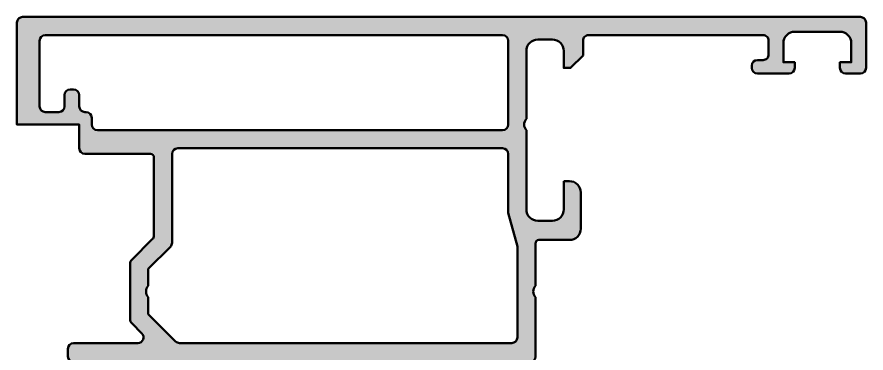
# Model space of a CAD drawing. Extents: x -34 to 41, y 2.4 to 85.
# Drawn here: x -34 to 41, y 55.3 to 85 of the extents above; entities that cross this region are included whole.
import ezdxf

# ---------------------------------------------------------------- set-up
doc = ezdxf.new("R2010")
doc.units = 0
doc.layers.add('0S-Alu contour', color=7, linetype='Continuous', lineweight=50)
doc.layers.add('0S-Alu hatch', color=252, linetype='Continuous', lineweight=25)

# ---------------------------------------------------------------- blocks, each defined once
blk = doc.blocks.new('485440__1D6FEB6A_4B2B_43B2_9B99_2BBA22824DFF_')
at = {"layer": '0S-Alu hatch'}
h = blk.add_hatch(color=256, dxfattribs=at)
edge = h.paths.add_edge_path()
edge.add_line((14.29999999999999, 70.49999999999997), (14.79999999999999, 70.49999999999997))
edge.add_ellipse((14.79999999999999, 69.49999999999997), major_axis=(-1, 0), ratio=1, start_angle=180, end_angle=270.0000000000004, ccw=False)
edge.add_line((15.8, 69.49999999999997), (15.79999999999998, 66.29999999999998))
edge.add_ellipse((14.79999999999998, 66.29999999999998), major_axis=(-1, 0), ratio=1, start_angle=90.0000000000004, end_angle=180, ccw=False)
edge.add_line((14.79999999999999, 65.3), (12.1, 65.3))
edge.add_arc((12.1, 65), 0.2999999999999971, 90, 180)
edge.add_line((11.8, 65), (11.79999999999999, 61.25000000000001))
edge.add_arc((12.32500000000001, 60.75), 0.7250000000000166, 136.397181027296, 223.6028189727036)
edge.add_line((11.79999999999999, 60.24999999999998), (11.79999999999999, 55))
edge.add_ellipse((11.29999999999999, 55), major_axis=(-0.5, 0), ratio=1, start_angle=90, end_angle=180, ccw=False)
edge.add_line((11.29999999999999, 54.5), (7, 54.49999999999999))
edge.add_arc((7.099999999999994, 54.21715728752538), 0.2999999999999976, 109.4712206344897, 180)
edge.add_line((6.799999999999993, 54.21715728752538), (6.79999999999999, 53.78284271247462))
edge.add_arc((7.099999999999951, 53.78284271247459), 0.2999999999999616, 180, 250.528779365516)
edge.add_line((6.999999999999996, 53.49999999999999), (7, 51.60000000000003))
edge.add_ellipse((6.69999999999996, 51.60000000000003), major_axis=(-0.3000000000000398, 0), ratio=1, start_angle=90, end_angle=180, ccw=False)
edge.add_line((6.69999999999996, 51.29999999999999), (5.710000000000036, 51.3))
edge.add_ellipse((5.710000000000036, 51.60000000000004), major_axis=(-0.3000000000000398, 0), ratio=1, start_angle=0, end_angle=90, ccw=False)
edge.add_line((5.409999999999996, 51.60000000000004), (5.409999999999996, 54.29999999999999))
edge.add_arc((5.209999999999988, 54.29999999999999), 0.2000000000000082, 0, 89.9999999999985)
edge.add_line((5.209999999999993, 54.5), (1.000000000000007, 54.50000000000001))
edge.add_arc((1.000000000000023, 53.99999999999999), 0.5000000000000214, 90.00000000000183, 180)
edge.add_line((0.5000000000000018, 54), (0.5, 53.3))
edge.add_line((0.5, 53.3), (1.881495457622364, 50.90717967697244))
edge.add_ellipse((1.761880215351695, 50.83811978464829), major_axis=(-0.1381197846483035, 0), ratio=1, start_angle=84.37742244920781, end_angle=209.9999999999983, ccw=False)
edge.add_ellipse((2.238223241173812, 55.67660886184781), major_axis=(-5.000000000000007, 0), ratio=1, start_angle=17.748416356070095, end_angle=84.37742244920628, ccw=False)
edge.add_arc((-3.000000000000002, 53.99999999999999), 0.5000000000000049, 17.74841635607097, 89.99999999999969)
edge.add_line((-3, 54.5), (-5.875105043871286, 54.5))
edge.add_arc((-5.875105043871292, 54.2), 0.2999999999999971, 89.99999999999882, 216.4837370613687)
edge.add_ellipse((-8.850000000000009, 52), major_axis=(-3.40000000000001, 0), ratio=1, start_angle=159.8287286535352, end_angle=216.4837370613671, ccw=False)
edge.add_ellipse((-6.127868482236749, 51), major_axis=(-0.4999999999999924, 0), ratio=1, start_angle=90, end_angle=159.8287286535352, ccw=False)
edge.add_line((-6.127868482236749, 50.5), (-7.117949192431126, 50.5))
edge.add_ellipse((-7.117949192431126, 51), major_axis=(-0.5, 0), ratio=1, start_angle=-112.81924421854308, end_angle=90, ccw=False)
edge.add_arc((-8.850000000000009, 51.99999999999999), 2.000000000000015, 344.3615115629168, 435.6384884370831)
edge.add_ellipse((-8.850000000000001, 54), major_axis=(-0.5000000000000009, 0), ratio=1, start_angle=7.180755781457378, end_angle=172.8192442185427, ccw=False)
edge.add_arc((-8.850000000000009, 52.00000000000001), 1.999999999999998, 104.3615115629164, 195.6384884370837)
edge.add_ellipse((-10.58205080756887, 51.00000000000001), major_axis=(-0.5000000000000016, 0), ratio=1, start_angle=90, end_angle=292.8192442185428, ccw=False)
edge.add_line((-10.58205080756887, 50.5), (-11.57213151776326, 50.5))
edge.add_ellipse((-11.57213151776327, 51), major_axis=(-0.4999999999999929, 0), ratio=1, start_angle=20.171271346465005, end_angle=90.0000000000008, ccw=False)
edge.add_ellipse((-8.850000000000001, 52), major_axis=(-3.400000000000015, 0), ratio=1, start_angle=-36.48373706136698, end_angle=20.171271346464778, ccw=False)
edge.add_arc((-11.82489495612871, 54.2), 0.2999999999999968, 323.5162629386313, 449.9999999999997)
edge.add_line((-11.82489495612871, 54.5), (-14.7, 54.5))
edge.add_arc((-14.7, 54.00000000000001), 0.4999999999999929, 90.0000000000004, 162.251583643932)
edge.add_ellipse((-19.93822324117381, 55.67660886184782), major_axis=(-5.000000000000015, 0), ratio=1, start_angle=95.6225775507935, end_angle=162.2515836439297, ccw=False)
edge.add_ellipse((-19.4618802153517, 50.83811978464829), major_axis=(-0.1381197846483082, 0), ratio=1, start_angle=-29.999999999996817, end_angle=95.62257755078929, ccw=False)
edge.add_line((-19.58149545762237, 50.90717967697244), (-18.2, 53.3))
edge.add_line((-18.2, 53.3), (-18.20000000000002, 53.99999999999999))
edge.add_arc((-18.70000000000001, 54.00000000000001), 0.4999999999999841, 0, 89.9999999999992)
edge.add_line((-18.7, 54.49999999999999), (-22.91, 54.5))
edge.add_arc((-22.90999999999999, 54.29999999999999), 0.2000000000000028, 90.00000000000205, 180)
edge.add_line((-23.10999999999999, 54.29999999999999), (-23.11, 51.60000000000003))
edge.add_ellipse((-23.41000000000004, 51.60000000000004), major_axis=(-0.3000000000000398, 0), ratio=1, start_angle=90, end_angle=180, ccw=False)
edge.add_line((-23.41000000000004, 51.3), (-24.39999999999996, 51.29999999999999))
edge.add_ellipse((-24.39999999999996, 51.60000000000003), major_axis=(-0.3000000000000398, 0), ratio=1, start_angle=0, end_angle=90, ccw=False)
edge.add_line((-24.70000000000001, 51.60000000000003), (-24.70000000000001, 53.5))
edge.add_arc((-24.8, 53.78284271247462), 0.2999999999999981, 289.4712206344897, 360)
edge.add_line((-24.5, 53.78284271247462), (-24.5, 54.21715728752538))
edge.add_arc((-24.8, 54.21715728752538), 0.2999999999999954, 0, 70.5287793655103)
edge.add_line((-24.70000000000001, 54.5), (-29, 54.5))
edge.add_ellipse((-29, 55), major_axis=(-0.5, 0), ratio=1, start_angle=0, end_angle=90, ccw=False)
edge.add_line((-29.5, 55), (-29.5, 55.7))
edge.add_ellipse((-29, 55.7), major_axis=(-0.4999999999999965, 0), ratio=1, start_angle=270, end_angle=360, ccw=False)
edge.add_line((-29, 56.2), (-23.3198484809835, 56.2))
edge.add_arc((-23.31984848098349, 56.69999999999999), 0.4999999999999929, 269.9999999999992, 405.0000000000006)
edge.add_line((-22.96629509039023, 57.05355339059326), (-23.85355339059328, 57.94081169079631))
edge.add_ellipse((-23.5, 58.29436508138958), major_axis=(-0.5000000000000016, 0), ratio=1, start_angle=0, end_angle=45.000000000000114, ccw=False)
edge.add_line((-24, 58.29436508138958), (-24, 63.20563491861039))
edge.add_ellipse((-23.5, 63.20563491861038), major_axis=(-0.5, 0), ratio=1, start_angle=314.99999999999943, end_angle=360, ccw=False)
edge.add_line((-23.85355339059327, 63.55918830920366), (-22.04644660940674, 65.36629509039015))
edge.add_arc((-22.39999999999997, 65.71984848098344), 0.4999999999999752, 314.9999999999965, 360)
edge.add_line((-21.9, 65.71984848098344), (-21.90000000000001, 72.60000000000001))
edge.add_arc((-22.20000000000001, 72.60000000000001), 0.3000000000000007, 0, 89.99999999999935)
edge.add_line((-22.2, 72.9), (-28, 72.9))
edge.add_ellipse((-28, 73.4), major_axis=(-0.5, 0), ratio=1, start_angle=0, end_angle=90, ccw=False)
edge.add_line((-28.5, 73.4), (-28.5, 75.5))
edge.add_line((-28.5, 75.5), (-34, 75.5))
edge.add_line((-34, 75.5), (-34, 84.50000000000001))
edge.add_ellipse((-33.5, 84.50000000000001), major_axis=(-0.4999999999999965, 0), ratio=1, start_angle=270, end_angle=360, ccw=False)
edge.add_line((-33.5, 85.00000000000001), (40.49999999999999, 85))
edge.add_ellipse((40.49999999999999, 84.50000000000001), major_axis=(-0.5, 0), ratio=1, start_angle=180, end_angle=270, ccw=False)
edge.add_line((41, 84.50000000000001), (41, 80.5))
edge.add_ellipse((40.49999999999999, 80.5), major_axis=(-0.5, 0), ratio=1, start_angle=90, end_angle=180, ccw=False)
edge.add_line((40.49999999999999, 80), (39.2, 80))
edge.add_ellipse((39.2, 80.5), major_axis=(-0.5, 0), ratio=1, start_angle=0, end_angle=90, ccw=False)
edge.add_line((38.7, 80.5), (38.7, 81))
edge.add_line((38.7, 81), (39.70000000000002, 81))
edge.add_line((39.70000000000002, 81), (39.70000000000002, 82.70000000000002))
edge.add_arc((38.70000000000003, 82.70000000000002), 0.9999999999999928, 0, 90.0000000000004)
edge.add_line((38.70000000000002, 83.70000000000002), (34.69999999999999, 83.7))
edge.add_arc((34.69999999999998, 82.70000000000002), 0.9999999999999857, 89.99999999999959, 180)
edge.add_line((33.7, 82.70000000000002), (33.69999999999999, 81))
edge.add_line((33.69999999999999, 81), (34.70000000000001, 81))
edge.add_line((34.70000000000001, 81), (34.70000000000001, 80.5))
edge.add_ellipse((34.2, 80.5), major_axis=(-0.5, 0), ratio=1, start_angle=90, end_angle=180, ccw=False)
edge.add_line((34.2, 80), (31.40000000000001, 80))
edge.add_ellipse((31.40000000000001, 80.5), major_axis=(-0.5, 0), ratio=1, start_angle=0, end_angle=90, ccw=False)
edge.add_line((30.90000000000001, 80.5), (30.90000000000001, 80.7))
edge.add_ellipse((31.40000000000001, 80.7), major_axis=(-0.5, 0), ratio=1, start_angle=270, end_angle=360, ccw=False)
edge.add_line((31.40000000000001, 81.2), (31.90000000000001, 81.2))
edge.add_arc((31.90000000000001, 81.69999999999999), 0.4999999999999858, 269.9999999999992, 360)
edge.add_line((32.4, 81.69999999999999), (32.40000000000001, 82.9))
edge.add_arc((31.90000000000001, 82.90000000000002), 0.4999999999999929, 0, 90.00000000000081)
edge.add_line((31.90000000000001, 83.4), (16.5, 83.4))
edge.add_arc((16.49999999999999, 82.9), 0.5, 89.99999999999959, 180)
edge.add_line((15.99999999999999, 82.9), (16, 81.59999999999998))
edge.add_line((16, 81.59999999999998), (14.9, 80.49999999999999))
edge.add_line((14.9, 80.49999999999999), (14.29999999999999, 80.49999999999999))
edge.add_line((14.29999999999999, 80.49999999999999), (14.29999999999999, 81.99999999999999))
edge.add_arc((13.30000000000001, 82), 0.9999999999999822, 0, 90.00000000000063)
edge.add_line((13.3, 82.99999999999999), (12, 82.99999999999999))
edge.add_arc((11.99999999999998, 81.99999999999999), 1, 89.9999999999992, 180)
edge.add_line((10.99999999999998, 81.99999999999999), (10.99999999999999, 75.99999999999999))
edge.add_arc((11.52499999999999, 75.49999999999999), 0.7250000000000015, 136.3971810272965, 223.6028189727035)
edge.add_line((10.99999999999999, 74.99999999999999), (10.99999999999998, 67.99999999999997))
edge.add_arc((11.99999999999998, 67.99999999999996), 0.9999999999999928, 180, 270.0000000000004)
edge.add_line((11.99999999999998, 66.99999999999997), (13.29999999999998, 66.99999999999999))
edge.add_arc((13.29999999999999, 67.99999999999997), 0.9999999999999857, 269.9999999999996, 360)
edge.add_line((14.29999999999997, 67.99999999999999), (14.29999999999999, 70.49999999999997))
edge = h.paths.add_edge_path()
edge.add_line((-19.64289321881348, 56.2), (9.699999999999989, 56.19999999999998))
edge.add_arc((9.699999999999989, 56.69999999999999), 0.5000000000000142, 270, 360)
edge.add_line((10.2, 56.69999999999999), (10.2, 64.7143593539449))
edge.add_line((10.2, 64.7143593539449), (9.399999999999999, 67.69999999999999))
edge.add_line((9.399999999999999, 67.69999999999999), (9.399999999999999, 72.9))
edge.add_arc((8.899999999999999, 72.9), 0.5, 0, 90)
edge.add_line((8.899999999999999, 73.4), (-19.8, 73.4))
edge.add_arc((-19.8, 72.9), 0.5, 90, 180)
edge.add_line((-20.30000000000001, 72.9), (-20.30000000000001, 65.05710678118648))
edge.add_ellipse((-20.8, 65.05710678118648), major_axis=(-0.5, 0), ratio=1, start_angle=134.9999999999994, end_angle=180, ccw=False)
edge.add_line((-20.44644660940674, 64.7035533905932), (-22.4, 62.74999999999998))
edge.add_line((-22.4, 62.74999999999998), (-22.4, 61.25))
edge.add_arc((-21.875, 60.75), 0.7249999999999966, 136.3971810272962, 223.6028189727033)
edge.add_line((-22.4, 60.25000000000001), (-22.4, 58.75000000000003))
edge.add_line((-22.4, 58.75000000000003), (-19.99644660940677, 56.34644660940672))
edge.add_arc((-19.64289321881348, 56.69999999999999), 0.5, 224.9999999999983, 270)
edge = h.paths.add_edge_path()
edge.add_line((-28, 76.60000000000001), (-27.90000000000001, 76.60000000000001))
edge.add_ellipse((-27.90000000000001, 76.10000000000001), major_axis=(-0.5, 0), ratio=1, start_angle=180, end_angle=270, ccw=False)
edge.add_line((-27.40000000000001, 76.10000000000001), (-27.40000000000001, 75.50000000000001))
edge.add_arc((-26.90000000000001, 75.50000000000001), 0.5, 180, 270)
edge.add_line((-26.90000000000001, 75), (8.899999999999991, 75))
edge.add_arc((8.899999999999991, 75.5), 0.5000000000000071, 270, 360)
edge.add_line((9.399999999999999, 75.5), (9.399999999999999, 82.9))
edge.add_arc((8.899999999999999, 82.9), 0.5, 0, 90)
edge.add_line((8.899999999999999, 83.4), (-31.5, 83.4))
edge.add_arc((-31.5, 82.9), 0.5, 90, 180)
edge.add_line((-32, 82.9), (-32, 77.1))
edge.add_arc((-31.5, 77.1), 0.5, 180, 270)
edge.add_line((-31.5, 76.60000000000001), (-30.3, 76.60000000000001))
edge.add_arc((-30.3, 77.1), 0.5, 270, 360)
edge.add_line((-29.8, 77.1), (-29.8, 78.10000000000001))
edge.add_ellipse((-29.3, 78.10000000000001), major_axis=(-0.5, 0), ratio=1, start_angle=270, end_angle=360, ccw=False)
edge.add_line((-29.3, 78.60000000000001), (-29, 78.60000000000001))
edge.add_ellipse((-29, 78.10000000000001), major_axis=(-0.5, 0), ratio=1, start_angle=180, end_angle=270, ccw=False)
edge.add_line((-28.5, 78.10000000000001), (-28.5, 77.1))
edge.add_arc((-28, 77.1), 0.5, 180, 270)
at = {"layer": '0S-Alu contour', "color": 7}
for points in [[(-33.5, 85.00000000000001), (40.49999999999999, 85)], [(-28.5, 73.4), (-28.5, 75.5), (-34, 75.5), (-34, 84.50000000000001)], [(41, 84.50000000000001), (41, 80.5)], [(8.899999999999999, 83.4), (-31.5, 83.4)], [(31.90000000000001, 83.4), (16.5, 83.4)], [(38.70000000000002, 83.70000000000002), (34.69999999999999, 83.7)], [(-32, 82.9), (-32, 77.1)], [(9.399999999999999, 75.5), (9.399999999999999, 82.9)], [(13.3, 82.99999999999999), (12, 82.99999999999999)], [(15.99999999999999, 82.9), (16, 81.59999999999998), (14.9, 80.49999999999999), (14.29999999999999, 80.49999999999999), (14.29999999999999, 81.99999999999999)], [(32.4, 81.69999999999999), (32.40000000000001, 82.9)], [(33.7, 82.70000000000002), (33.69999999999999, 81), (34.70000000000001, 81), (34.70000000000001, 80.5)], [(38.7, 80.5), (38.7, 81), (39.70000000000002, 81), (39.70000000000002, 82.70000000000002)], [(10.99999999999998, 81.99999999999999), (10.99999999999999, 75.99999999999999)], [(31.40000000000001, 81.2), (31.90000000000001, 81.2)], [(30.90000000000001, 80.5), (30.90000000000001, 80.7)], [(34.2, 80), (31.40000000000001, 80)], [(40.49999999999999, 80), (39.2, 80)], [(-29.8, 77.1), (-29.8, 78.10000000000001)], [(-29.3, 78.60000000000001), (-29, 78.60000000000001)], [(-28.5, 78.10000000000001), (-28.5, 77.1)], [(-31.5, 76.60000000000001), (-30.3, 76.60000000000001)], [(-28, 76.60000000000001), (-27.90000000000001, 76.60000000000001)], [(-27.40000000000001, 76.10000000000001), (-27.40000000000001, 75.50000000000001)], [(-26.90000000000001, 75), (8.899999999999991, 75)], [(10.99999999999999, 74.99999999999999), (10.99999999999998, 67.99999999999997)], [(-22.2, 72.9), (-28, 72.9)], [(-20.30000000000001, 72.9), (-20.30000000000001, 65.05710678118648)], [(8.899999999999999, 73.4), (-19.8, 73.4)], [(10.2, 56.69999999999999), (10.2, 64.7143593539449), (9.399999999999999, 67.69999999999999), (9.399999999999999, 72.9)], [(-21.9, 65.71984848098344), (-21.90000000000001, 72.60000000000001)], [(14.29999999999999, 70.49999999999997), (14.79999999999999, 70.49999999999997)], [(14.29999999999997, 67.99999999999999), (14.29999999999999, 70.49999999999997)], [(15.8, 69.49999999999997), (15.79999999999998, 66.29999999999998)], [(11.99999999999998, 66.99999999999997), (13.29999999999998, 66.99999999999999)], [(-23.85355339059327, 63.55918830920366), (-22.04644660940674, 65.36629509039015)], [(14.79999999999999, 65.3), (12.1, 65.3)], [(-20.44644660940674, 64.7035533905932), (-22.4, 62.74999999999998), (-22.4, 61.25)], [(11.8, 65), (11.79999999999999, 61.25000000000001)], [(-24, 58.29436508138958), (-24, 63.20563491861039)], [(-22.4, 60.25000000000001), (-22.4, 58.75000000000003), (-19.99644660940677, 56.34644660940672)], [(11.79999999999999, 60.24999999999998), (11.79999999999999, 55)], [(-22.96629509039023, 57.05355339059326), (-23.85355339059328, 57.94081169079631)], [(-29.5, 55), (-29.5, 55.7)], [(-29, 56.2), (-23.3198484809835, 56.2)], [(-19.64289321881348, 56.2), (9.699999999999989, 56.19999999999998)], [(-24.70000000000001, 54.5), (-29, 54.5)], [(-24.5, 53.78284271247462), (-24.5, 54.21715728752538)], [(-23.10999999999999, 54.29999999999999), (-23.11, 51.60000000000003)], [(-18.7, 54.49999999999999), (-22.91, 54.5)], [(-11.82489495612871, 54.5), (-14.7, 54.5)], [(-3, 54.5), (-5.875105043871286, 54.5)], [(5.209999999999993, 54.5), (1.000000000000007, 54.50000000000001)], [(5.409999999999996, 51.60000000000004), (5.409999999999996, 54.29999999999999)], [(6.799999999999993, 54.21715728752538), (6.79999999999999, 53.78284271247462)], [(11.29999999999999, 54.5), (7, 54.49999999999999)], [(-24.70000000000001, 51.60000000000003), (-24.70000000000001, 53.5)], [(-19.58149545762237, 50.90717967697244), (-18.2, 53.3), (-18.20000000000002, 53.99999999999999)], [(0.5000000000000018, 54), (0.5, 53.3), (1.881495457622364, 50.90717967697244)], [(6.999999999999996, 53.49999999999999), (7, 51.60000000000003)], [(-23.41000000000004, 51.3), (-24.39999999999996, 51.29999999999999)], [(6.69999999999996, 51.29999999999999), (5.710000000000036, 51.3)], [(-10.58205080756887, 50.5), (-11.57213151776326, 50.5)], [(-6.127868482236749, 50.5), (-7.117949192431126, 50.5)]]:
    blk.add_lwpolyline(points, dxfattribs=at)
at = {"layer": '0S-Alu contour', "color": 7, "extrusion": (-1.4e-14, 0, -1)}
for centre, radius, start, end in [((33.5, 84.50000000000001), 0.4999999999999965, 0, 90), ((-40.49999999999999, 84.50000000000001), 0.5, 90, 180), ((-31.40000000000001, 80.7), 0.5, 0, 90), ((-31.40000000000001, 80.5), 0.5, 270, 0), ((-34.2, 80.5), 0.5, 180, 270), ((-39.2, 80.5), 0.5, 270, 0), ((-40.49999999999999, 80.5), 0.5, 180, 270), ((29.3, 78.10000000000001), 0.5, 0, 90), ((29, 78.10000000000001), 0.5, 90, 180), ((27.90000000000001, 76.10000000000001), 0.5, 90, 180), ((28, 73.4), 0.5, 270, 0), ((-14.79999999999999, 69.49999999999997), 1, 89.99999999999959, 180), ((-14.79999999999998, 66.29999999999998), 1, 180, 269.9999999999996), ((20.8, 65.05710678118648), 0.5, 180, 225.0000000000006), ((23.5, 63.20563491861038), 0.5, 0, 45.00000000000057), ((23.5, 58.29436508138958), 0.5000000000000016, 315, 0), ((29, 55.7), 0.4999999999999965, 0, 90), ((29, 55), 0.5, 270, 0), ((-11.29999999999999, 55), 0.5, 180, 270), ((19.93822324117381, 55.67660886184782), 5.000000000000015, 197.7484163560703, 264.3774224492065), ((8.850000000000001, 52), 3.400000000000015, 339.8287286535352, 36.48373706136702), ((8.850000000000009, 52), 3.40000000000001, 143.5162629386329, 200.1712713464649), ((-2.238223241173812, 55.67660886184781), 5.000000000000007, 275.6225775507937, 342.2515836439299), ((8.850000000000001, 54), 0.5000000000000009, 187.1807557814574, 352.8192442185426), ((24.39999999999996, 51.60000000000003), 0.3000000000000398, 270, 0), ((23.41000000000004, 51.60000000000004), 0.3000000000000398, 180, 270), ((10.58205080756887, 51.00000000000001), 0.5000000000000016, 67.1807557814572, 270), ((7.117949192431126, 51), 0.5, 270, 112.8192442185431), ((-5.710000000000036, 51.60000000000004), 0.3000000000000398, 270, 0), ((-6.69999999999996, 51.60000000000003), 0.3000000000000398, 180, 270), ((19.4618802153517, 50.83811978464829), 0.1381197846483082, 264.3774224492107, 29.99999999999678), ((11.57213151776327, 51), 0.4999999999999929, 269.9999999999992, 339.828728653535), ((6.127868482236749, 51), 0.4999999999999924, 200.1712713464649, 270), ((-1.761880215351695, 50.83811978464829), 0.1381197846483035, 150.0000000000017, 275.6225775507922)]:
    blk.add_arc(centre, radius, start, end, dxfattribs=at)
at = {"layer": '0S-Alu contour', "color": 7}
for centre, radius, start, end in [((-31.5, 82.9), 0.5, 90, 180), ((8.899999999999999, 82.9), 0.5, 0, 90), ((16.49999999999999, 82.9), 0.5, 89.99999999999959, 180), ((31.90000000000001, 82.90000000000002), 0.4999999999999929, 0, 90.00000000000081), ((34.69999999999998, 82.70000000000002), 0.9999999999999857, 89.99999999999959, 180), ((38.70000000000003, 82.70000000000002), 0.9999999999999928, 0, 90.0000000000004), ((11.99999999999998, 81.99999999999999), 1, 89.9999999999992, 180), ((13.30000000000001, 82), 0.9999999999999822, 0, 90.00000000000063), ((31.90000000000001, 81.69999999999999), 0.4999999999999858, 269.9999999999992, 0), ((-31.5, 77.1), 0.5, 180, 270), ((-30.3, 77.1), 0.5, 270, 0), ((-28, 77.1), 0.5, 180, 270), ((11.52499999999999, 75.49999999999999), 0.7250000000000015, 136.3971810272965, 223.6028189727035), ((-26.90000000000001, 75.50000000000001), 0.5, 180, 270), ((8.899999999999991, 75.5), 0.5000000000000071, 270, 0), ((-22.20000000000001, 72.60000000000001), 0.3000000000000007, 0, 89.99999999999935), ((-19.8, 72.9), 0.5, 90, 180), ((8.899999999999999, 72.9), 0.5, 0, 90), ((11.99999999999998, 67.99999999999996), 0.9999999999999928, 180, 270.0000000000004), ((13.29999999999999, 67.99999999999997), 0.9999999999999857, 269.9999999999996, 0), ((-22.39999999999997, 65.71984848098344), 0.4999999999999752, 314.9999999999965, 0), ((12.1, 65), 0.2999999999999971, 90, 180), ((-21.875, 60.75), 0.7249999999999966, 136.3971810272962, 223.6028189727033), ((12.32500000000001, 60.75), 0.7250000000000166, 136.397181027296, 223.6028189727036), ((-23.31984848098349, 56.69999999999999), 0.4999999999999929, 269.9999999999992, 45.00000000000057), ((-19.64289321881348, 56.69999999999999), 0.5, 224.9999999999983, 270), ((9.699999999999989, 56.69999999999999), 0.5000000000000142, 270, 0), ((-24.8, 54.21715728752538), 0.2999999999999954, 0, 70.5287793655103), ((-22.90999999999999, 54.29999999999999), 0.2000000000000028, 90.00000000000205, 180), ((-18.70000000000001, 54.00000000000001), 0.4999999999999841, 0, 89.9999999999992), ((-14.7, 54.00000000000001), 0.4999999999999929, 90.0000000000004, 162.251583643932), ((-11.82489495612871, 54.2), 0.2999999999999968, 323.5162629386313, 89.99999999999967), ((-5.875105043871292, 54.2), 0.2999999999999971, 89.99999999999882, 216.4837370613687), ((-3.000000000000002, 53.99999999999999), 0.5000000000000049, 17.74841635607097, 89.99999999999969), ((1.000000000000023, 53.99999999999999), 0.5000000000000214, 90.00000000000183, 180), ((5.209999999999988, 54.29999999999999), 0.2000000000000082, 0, 89.9999999999985), ((7.099999999999994, 54.21715728752538), 0.2999999999999976, 109.4712206344897, 180), ((-24.8, 53.78284271247462), 0.2999999999999981, 289.4712206344897, 0), ((-8.850000000000009, 52.00000000000001), 1.999999999999998, 104.3615115629164, 195.6384884370837), ((-8.850000000000009, 51.99999999999999), 2.000000000000015, 344.3615115629168, 75.63848843708324), ((7.099999999999951, 53.78284271247459), 0.2999999999999616, 180, 250.528779365516)]:
    blk.add_arc(centre, radius, start, end, dxfattribs=at)
blk = doc.blocks.new('485460__3520820D_6843_43A8_8834_07541B1DB14C_')
at = {"layer": '0S-Alu contour', "color": 7}
blk.add_blockref('485440__1D6FEB6A_4B2B_43B2_9B99_2BBA22824DFF_', (0, 0), dxfattribs=at)

msp = doc.modelspace()

# ---------------------------------------------------------------- block references
at = {"layer": '0S-Alu contour', "color": 7}
msp.add_blockref('485460__3520820D_6843_43A8_8834_07541B1DB14C_', (0, 0), dxfattribs=at)

doc.saveas('drawing.dxf')
